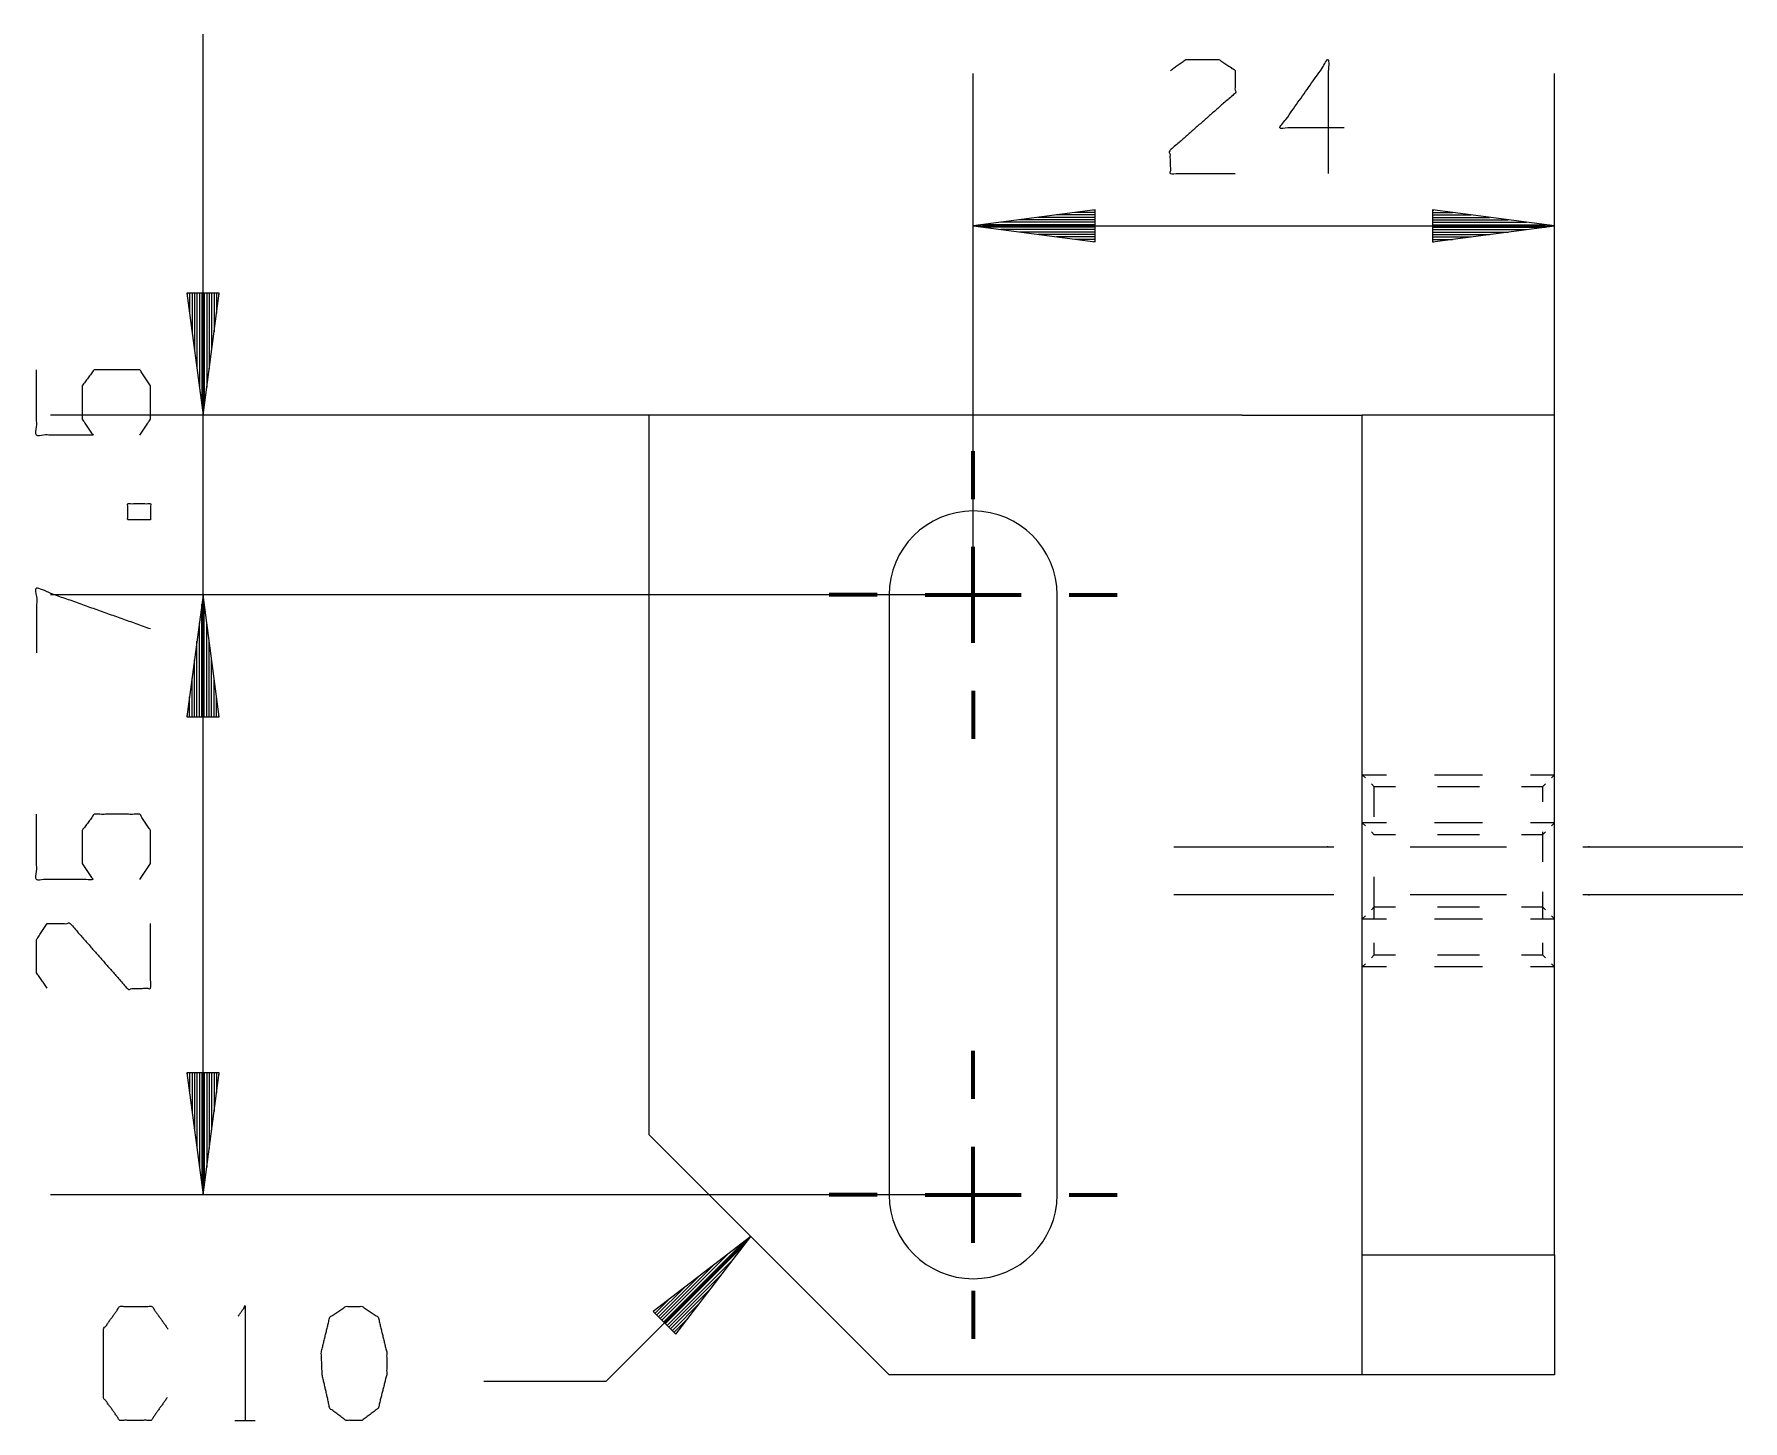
# Model space of a CAD drawing. Header units: millimetres. Extents: x 0 to 420, y 0 to 297.
# Drawn here: x 319.17 to 354.76, y 188.86 to 217.76 of the extents above; entities that cross this region are included whole.
import ezdxf

# ---------------------------------------------------------------- set-up
doc = ezdxf.new("R2010")
doc.units = ezdxf.units.MM
doc.layers.add('1', color=7, linetype='Continuous', true_color=0xffffff)

msp = doc.modelspace()

# ---------------------------------------------------------------- linework, layer by layer
at = {"layer": '1', "color": 13, "linetype": 'Continuous', "lineweight": 18}
for p, q in [((322.684, 198.132), (322.684, 217.757)), ((338.723, 206.07), (338.723, 216.935)), ((350.83, 209.82), (350.83, 216.935)), ((341.263, 214.095), (338.723, 213.76)), ((341.263, 213.887), (339.688, 213.887)), ((341.263, 213.938), (340.073, 213.938)), ((341.263, 213.989), (340.459, 213.989)), ((341.263, 214.04), (340.845, 214.04)), ((341.263, 214.09), (341.231, 214.09)), ((341.263, 214.09), (341.231, 214.09)), ((341.263, 213.426), (341.263, 214.095)), ((348.29, 214.095), (348.29, 213.426)), ((350.83, 213.76), (348.29, 214.095)), ((348.29, 214.09), (348.322, 214.09)), ((348.29, 214.09), (348.322, 214.09)), ((348.29, 214.04), (348.708, 214.04)), ((348.29, 213.989), (349.094, 213.989)), ((348.29, 213.938), (349.48, 213.938)), ((348.29, 213.887), (349.865, 213.887)), ((338.723, 213.76), (341.263, 213.426)), ((338.723, 213.76), (350.83, 213.76)), ((341.263, 213.786), (338.916, 213.786)), ((341.263, 213.735), (338.916, 213.735)), ((341.263, 213.836), (339.302, 213.836)), ((341.263, 213.684), (339.302, 213.684)), ((341.263, 213.633), (339.688, 213.633)), ((341.263, 213.582), (340.073, 213.582)), ((341.263, 213.532), (340.459, 213.532)), ((348.29, 213.836), (350.251, 213.836)), ((348.29, 213.786), (350.637, 213.786)), ((348.29, 213.426), (350.83, 213.76)), ((348.29, 213.735), (350.637, 213.735)), ((348.29, 213.684), (350.251, 213.684)), ((348.29, 213.633), (349.865, 213.633)), ((348.29, 213.582), (349.48, 213.582)), ((348.29, 213.532), (349.094, 213.532)), ((341.263, 213.481), (340.845, 213.481)), ((341.263, 213.43), (341.231, 213.43)), ((341.263, 213.43), (341.231, 213.43)), ((348.29, 213.481), (348.708, 213.481)), ((348.29, 213.43), (348.322, 213.43)), ((348.29, 213.43), (348.322, 213.43)), ((322.35, 212.36), (322.684, 209.82)), ((323.018, 212.36), (322.35, 212.36)), ((322.354, 212.36), (322.354, 212.328)), ((322.354, 212.36), (322.354, 212.328)), ((322.405, 212.36), (322.405, 211.942)), ((322.455, 212.36), (322.455, 211.556)), ((322.506, 212.36), (322.506, 211.17)), ((322.557, 212.36), (322.557, 210.785)), ((322.608, 212.36), (322.608, 210.399)), ((322.659, 212.36), (322.659, 210.013)), ((322.684, 209.82), (323.018, 212.36)), ((322.709, 212.36), (322.709, 210.013)), ((322.76, 212.36), (322.76, 210.399)), ((322.811, 212.36), (322.811, 210.785)), ((322.862, 212.36), (322.862, 211.17)), ((322.913, 212.36), (322.913, 211.556)), ((322.963, 212.36), (322.963, 211.942)), ((323.014, 212.36), (323.014, 212.328)), ((323.014, 212.36), (323.014, 212.328)), ((331.973, 209.82), (319.509, 209.82)), ((335.723, 206.07), (319.509, 206.07)), ((338.723, 206.07), (319.509, 206.07)), ((322.684, 206.07), (322.35, 203.53)), ((322.684, 206.07), (322.35, 203.53)), ((323.018, 203.53), (322.684, 206.07)), ((322.684, 193.57), (322.684, 206.07)), ((323.018, 203.53), (322.684, 206.07)), ((322.659, 203.53), (322.659, 205.877)), ((322.659, 203.53), (322.659, 205.877)), ((322.709, 203.53), (322.709, 205.877)), ((322.709, 203.53), (322.709, 205.877)), ((322.608, 203.53), (322.608, 205.491)), ((322.608, 203.53), (322.608, 205.491)), ((322.76, 203.53), (322.76, 205.491)), ((322.76, 203.53), (322.76, 205.491)), ((322.557, 203.53), (322.557, 205.105)), ((322.557, 203.53), (322.557, 205.105)), ((322.811, 203.53), (322.811, 205.105)), ((322.811, 203.53), (322.811, 205.105)), ((322.506, 203.53), (322.506, 204.719)), ((322.506, 203.53), (322.506, 204.719)), ((322.862, 203.53), (322.862, 204.719)), ((322.862, 203.53), (322.862, 204.719)), ((322.455, 203.53), (322.455, 204.333)), ((322.455, 203.53), (322.455, 204.333)), ((322.913, 203.53), (322.913, 204.333)), ((322.913, 203.53), (322.913, 204.333)), ((322.405, 203.53), (322.405, 203.948)), ((322.405, 203.53), (322.405, 203.948)), ((322.963, 203.53), (322.963, 203.948)), ((322.963, 203.53), (322.963, 203.948)), ((322.35, 203.53), (323.018, 203.53)), ((322.35, 203.53), (323.018, 203.53)), ((322.354, 203.53), (322.354, 203.562)), ((322.354, 203.53), (322.354, 203.562)), ((322.354, 203.53), (322.354, 203.562)), ((322.354, 203.53), (322.354, 203.562)), ((323.014, 203.53), (323.014, 203.562)), ((323.014, 203.53), (323.014, 203.562)), ((323.014, 203.53), (323.014, 203.562)), ((323.014, 203.53), (323.014, 203.562)), ((322.35, 196.11), (322.684, 193.57)), ((323.018, 196.11), (322.35, 196.11)), ((322.354, 196.11), (322.354, 196.078)), ((322.354, 196.11), (322.354, 196.078)), ((322.405, 196.11), (322.405, 195.692)), ((322.455, 196.11), (322.455, 195.306)), ((322.506, 196.11), (322.506, 194.92)), ((322.557, 196.11), (322.557, 194.535)), ((322.608, 196.11), (322.608, 194.149)), ((322.659, 196.11), (322.659, 193.763)), ((322.684, 193.57), (323.018, 196.11)), ((322.709, 196.11), (322.709, 193.763)), ((322.76, 196.11), (322.76, 194.149)), ((322.811, 196.11), (322.811, 194.535)), ((322.862, 196.11), (322.862, 194.92)), ((322.913, 196.11), (322.913, 195.306)), ((322.963, 196.11), (322.963, 195.692)), ((323.014, 196.11), (323.014, 196.078)), ((323.014, 196.11), (323.014, 196.078)), ((338.723, 193.57), (319.509, 193.57)), ((331.075, 189.681), (334.093, 192.699)), ((334.093, 192.699), (332.061, 191.14)), ((332.279, 190.921), (333.939, 192.581)), ((332.315, 190.885), (333.975, 192.545)), ((332.534, 190.667), (334.093, 192.699)), ((332.243, 190.957), (333.63, 192.344)), ((332.351, 190.849), (333.738, 192.236)), ((332.172, 191.029), (333.013, 191.87)), ((332.208, 190.993), (333.321, 192.107)), ((332.387, 190.814), (333.501, 191.927)), ((332.136, 191.065), (332.704, 191.633)), ((332.423, 190.778), (333.264, 191.619)), ((332.061, 191.14), (332.534, 190.667)), ((332.064, 191.137), (332.086, 191.159)), ((332.064, 191.137), (332.086, 191.159)), ((332.1, 191.101), (332.395, 191.396)), ((332.459, 190.742), (333.027, 191.31)), ((332.495, 190.706), (332.79, 191.001)), ((332.531, 190.67), (332.553, 190.692)), ((332.531, 190.67), (332.553, 190.692)), ((331.075, 189.681), (328.535, 189.681))]:
    msp.add_line(p, q, dxfattribs=at)
at = {"layer": '1', "color": 30, "linetype": 'Continuous', "lineweight": 25}
for p, q in [((344.33, 209.82), (331.973, 209.82)), ((331.973, 194.82), (331.973, 209.82)), ((346.83, 192.32), (346.83, 209.82)), ((350.83, 209.82), (346.83, 209.82)), ((350.83, 192.32), (350.83, 209.82)), ((336.973, 206.07), (336.973, 193.57)), ((340.473, 193.57), (340.473, 206.07)), ((331.973, 194.82), (336.973, 189.82)), ((346.83, 189.82), (346.83, 192.32)), ((346.83, 192.32), (350.83, 192.32)), ((350.83, 192.32), (350.83, 189.82)), ((344.33, 189.82), (336.973, 189.82)), ((350.83, 189.82), (346.83, 189.82))]:
    msp.add_line(p, q, dxfattribs=at)
at = {"layer": '1', "color": 252, "linetype": 'Continuous', "lineweight": 70}
for p, q in [((338.723, 208.07), (338.723, 209.07)), ((338.723, 205.07), (338.723, 207.07)), ((336.723, 206.07), (335.723, 206.07)), ((337.723, 206.07), (339.723, 206.07)), ((340.723, 206.07), (341.723, 206.07)), ((338.723, 204.07), (338.723, 203.07)), ((338.723, 195.57), (338.723, 196.57)), ((338.723, 192.57), (338.723, 194.57)), ((336.723, 193.57), (335.723, 193.57)), ((337.723, 193.57), (339.723, 193.57)), ((340.723, 193.57), (341.723, 193.57)), ((338.723, 191.57), (338.723, 190.57))]:
    msp.add_line(p, q, dxfattribs=at)
at = {"layer": '1', "color": 43, "linetype": 'Continuous', "lineweight": 18}
for p, q in [((346.83, 202.32), (347.33, 202.32)), ((346.83, 202.32), (347.33, 202.32)), ((346.893, 202.257), (346.83, 202.32)), ((348.33, 202.32), (349.33, 202.32)), ((348.33, 202.32), (349.33, 202.32)), ((350.33, 202.32), (350.83, 202.32)), ((350.33, 202.32), (350.83, 202.32)), ((350.83, 202.32), (350.768, 202.257)), ((347.08, 202.07), (347.018, 202.132)), ((347.518, 202.07), (347.08, 202.07)), ((349.268, 202.07), (348.393, 202.07)), ((350.58, 202.07), (350.143, 202.07)), ((350.643, 202.132), (350.58, 202.07)), ((347.33, 201.32), (346.83, 201.32)), ((347.33, 201.32), (346.83, 201.32)), ((347.33, 201.32), (346.83, 201.32)), ((347.33, 201.32), (346.83, 201.32)), ((346.893, 201.257), (346.83, 201.32)), ((347.08, 201.07), (347.018, 201.132)), ((349.33, 201.32), (348.33, 201.32)), ((349.33, 201.32), (348.33, 201.32)), ((349.33, 201.32), (348.33, 201.32)), ((349.33, 201.32), (348.33, 201.32)), ((350.83, 201.32), (350.33, 201.32)), ((350.83, 201.32), (350.33, 201.32)), ((350.83, 201.32), (350.33, 201.32)), ((350.83, 201.32), (350.33, 201.32)), ((350.643, 201.132), (350.58, 201.07)), ((350.58, 201.132), (350.58, 200.82)), ((350.83, 201.32), (350.768, 201.257)), ((347.518, 201.07), (347.08, 201.07)), ((349.268, 201.07), (348.393, 201.07)), ((350.58, 201.07), (350.143, 201.07)), ((350.58, 200.82), (350.58, 200.507)), ((346.83, 199.32), (346.893, 199.382)), ((346.83, 199.32), (347.33, 199.32)), ((346.83, 199.32), (347.33, 199.32)), ((347.018, 199.507), (347.08, 199.57)), ((347.08, 199.32), (347.08, 199.57)), ((347.08, 199.57), (347.518, 199.57)), ((348.33, 199.32), (349.33, 199.32)), ((348.33, 199.32), (349.33, 199.32)), ((348.393, 199.57), (349.268, 199.57)), ((350.143, 199.57), (350.58, 199.57)), ((350.33, 199.32), (350.83, 199.32)), ((350.33, 199.32), (350.83, 199.32)), ((350.58, 199.57), (350.58, 199.32)), ((350.58, 199.57), (350.643, 199.507)), ((350.768, 199.382), (350.83, 199.32)), ((346.83, 198.32), (346.893, 198.382)), ((347.33, 198.32), (346.83, 198.32)), ((347.33, 198.32), (346.83, 198.32)), ((347.33, 198.32), (346.83, 198.32)), ((347.33, 198.32), (346.83, 198.32)), ((347.018, 198.507), (347.08, 198.57)), ((347.08, 198.57), (347.518, 198.57)), ((349.33, 198.32), (348.33, 198.32)), ((349.33, 198.32), (348.33, 198.32)), ((349.33, 198.32), (348.33, 198.32)), ((349.33, 198.32), (348.33, 198.32)), ((348.393, 198.57), (349.268, 198.57)), ((350.143, 198.57), (350.58, 198.57)), ((350.83, 198.32), (350.33, 198.32)), ((350.83, 198.32), (350.33, 198.32)), ((350.83, 198.32), (350.33, 198.32)), ((350.83, 198.32), (350.33, 198.32)), ((350.58, 198.57), (350.643, 198.507)), ((350.768, 198.382), (350.83, 198.32))]:
    msp.add_line(p, q, dxfattribs=at)
at = {"layer": '1', "color": 252, "linetype": 'Continuous', "lineweight": 18}
for p, q in [((347.827, 200.82), (349.833, 200.82)), ((349.833, 199.82), (347.827, 199.82))]:
    msp.add_line(p, q, dxfattribs=at)
at = {"layer": '1', "color": 95, "linetype": 'Continuous', "lineweight": 18}
msp.add_line((323.349, 188.869), (323.773, 188.869), dxfattribs=at)
at = {"layer": '1', "color": 30, "linetype": 'Continuous', "lineweight": 25}
for centre, start, end in [((338.723, 206.07), 0, 180), ((338.723, 193.57), 180, 0)]:
    msp.add_arc(centre, 1.75, start, end, dxfattribs=at)
at = {"layer": '1', "color": 95, "linetype": 'Continuous', "lineweight": 18}
for points, knots in [([(342.836, 217.003), (343.154, 217.228), (343.843, 217.228), (344.179, 217.003), (344.179, 216.528), (342.818, 215.328), (342.836, 214.853), (344.179, 214.853)], [0, 0, 0.069691, 0.192975, 0.265273, 0.350228, 0.674739, 0.759753, 1, 1]), ([(346.455, 215.803), (345.112, 215.803), (346.119, 217.228), (346.119, 214.853)], [0, 0, 0.245868, 0.565295, 1, 1]), ([(321.366, 209.401), (321.591, 209.737), (321.591, 210.426), (321.366, 210.762), (320.416, 210.762), (320.166, 210.426), (320.166, 209.737), (320.391, 209.401), (319.216, 209.401), (319.216, 210.762)], [0, 0, 0.062227, 0.168342, 0.230572, 0.376816, 0.441266, 0.547382, 0.609608, 0.79049, 1, 1]), ([(321.591, 207.637), (321.591, 207.973), (321.116, 207.973), (321.116, 207.637), (321.591, 207.637)], [0, 0, 0.207087, 0.5, 0.707087, 1, 1]), ([(321.591, 205.361), (319.216, 206.209), (319.216, 204.866)], [0, 0, 0.652469, 1, 1]), ([(321.366, 200.138), (321.591, 200.474), (321.591, 201.163), (321.366, 201.499), (320.416, 201.499), (320.166, 201.163), (320.166, 200.474), (320.391, 200.138), (319.216, 200.138), (319.216, 201.499)], [0, 0, 0.062229, 0.168345, 0.230572, 0.376816, 0.441264, 0.547379, 0.609608, 0.79049, 1, 1]), ([(319.441, 197.879), (319.216, 198.197), (319.216, 198.886), (319.441, 199.222), (319.916, 199.222), (321.116, 197.861), (321.591, 197.879), (321.591, 199.222)], [0, 0, 0.069691, 0.19298, 0.265275, 0.350226, 0.674742, 0.759752, 1, 1]), ([(321.938, 189.344), (321.602, 188.869), (320.949, 188.869), (320.613, 189.344), (320.613, 190.769), (320.949, 191.244), (321.62, 191.244), (321.956, 190.769)], [0, 0, 0.114571, 0.243369, 0.357937, 0.638582, 0.753151, 0.885429, 1, 1]), ([(323.419, 191.044), (323.561, 191.244), (323.561, 188.869)], [0, 0, 0.093493, 1, 1]), ([(325.996, 188.869), (326.332, 189.119), (326.509, 189.819), (326.509, 190.294), (326.332, 191.019), (325.996, 191.244), (325.661, 191.244), (325.325, 191.019), (325.148, 190.294), (325.166, 189.819), (325.325, 189.119), (325.661, 188.869), (325.996, 188.869)], [0, 0, 0.067525, 0.183969, 0.260583, 0.380943, 0.446139, 0.500306, 0.565503, 0.685862, 0.762529, 0.878308, 0.945834, 1, 1])]:
    msp.add_open_spline(points, degree=1, knots=knots, dxfattribs=at)
at = {"layer": '1', "color": 30, "linetype": 'Continuous', "lineweight": 25}
for points, knots in [([(344.33, 209.82), (345.8, 209.82), (346.353, 209.82), (346.83, 209.82)], [0, 0, 0.587788, 0.809012, 1, 1]), ([(346.83, 189.82), (346.708, 189.82), (345.8, 189.82), (344.33, 189.82)], [0, 0, 0.048948, 0.412212, 1, 1])]:
    msp.add_open_spline(points, degree=1, knots=knots, dxfattribs=at)
at = {"layer": '1', "color": 43, "linetype": 'Continuous', "lineweight": 18}
for points, knots in [([(347.08, 201.445), (347.08, 201.946), (347.08, 202.07)], [0, 0, 0.801925, 1, 1]), ([(347.08, 199.57), (347.08, 199.694), (347.08, 200.195)], [0, 0, 0.198075, 1, 1])]:
    msp.add_open_spline(points, degree=1, knots=knots, dxfattribs=at)
for points in [[(350.58, 202.07), (350.58, 201.757)], [(350.58, 199.882), (350.58, 199.57)], [(347.08, 198.57), (347.08, 198.82)], [(350.58, 198.82), (350.58, 198.57)]]:
    msp.add_open_spline(points, degree=1, dxfattribs=at)
at = {"layer": '1', "color": 252, "linetype": 'Continuous', "lineweight": 18}
for points, knots in [([(342.905, 200.82), (346.08, 200.82), (346.239, 200.82)], [0, 0, 0.952251, 1, 1]), ([(351.421, 200.82), (351.58, 200.82), (354.755, 200.82)], [0, 0, 0.047749, 1, 1]), ([(346.239, 199.82), (344.493, 199.82), (342.905, 199.82)], [0, 0, 0.523874, 1, 1]), ([(354.755, 199.82), (351.58, 199.82), (351.421, 199.82)], [0, 0, 0.952251, 1, 1])]:
    msp.add_open_spline(points, degree=1, knots=knots, dxfattribs=at)

doc.saveas('drawing.dxf')
